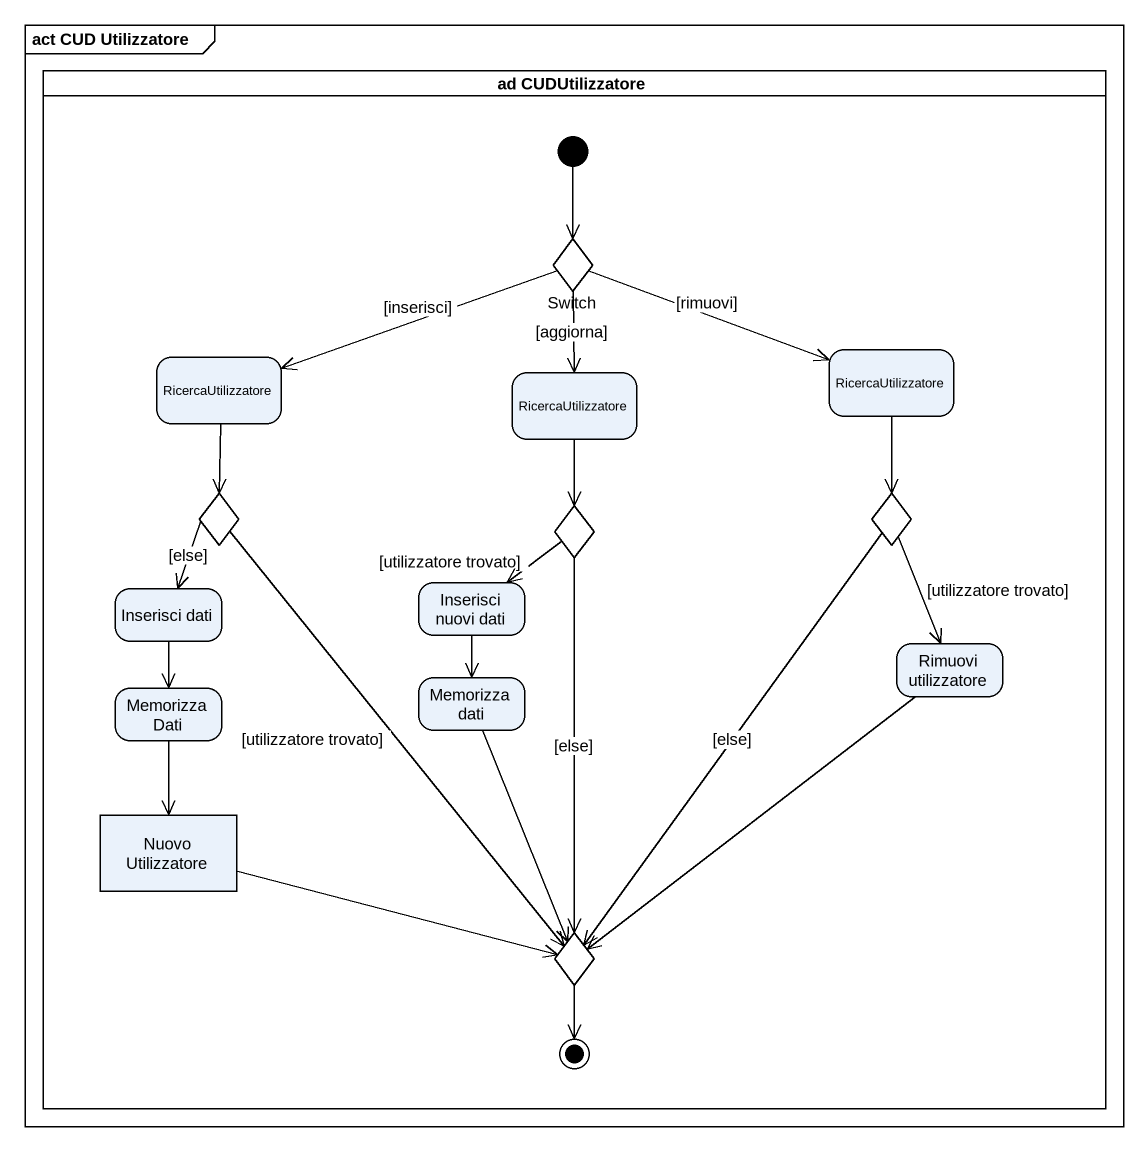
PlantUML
@startuml
mainframe act CUD Utilizzatore
hide empty description
state "ad CUDUtilizzatore" as ad_CUDUtilizzatore <<partition>> {
  state Switch <<choice>>
  state RicercaUtilizzatore
  state "RicercaUtilizzatore" as RicercaUtilizzatore_2
  state "RicercaUtilizzatore" as RicercaUtilizzatore_3
  state choice1 <<choice>>
  state choice2 <<choice>>
  state choice3 <<choice>>
  state "Inserisci dati" as Inserisci_dati
  state "Inserisci nuovi dati" as Inserisci_nuovi_dati
  state "Rimuovi utilizzatore" as Rimuovi_utilizzatore
  state "Memorizza Dati" as Memorizza_Dati
  state "Memorizza dati" as Memorizza_dati
  state "Nuovo Utilizzatore" as Nuovo_Utilizzatore <<object>>
  state choice4 <<choice>>
  [*] --> Switch
  choice4 --> [*]
}
Switch -left-> RicercaUtilizzatore : [inserisci]
Switch --> RicercaUtilizzatore_2 : [aggiorna]
Switch -right-> RicercaUtilizzatore_3 : [rimuovi]
RicercaUtilizzatore --> choice1
RicercaUtilizzatore_2 --> choice2
RicercaUtilizzatore_3 --> choice3
choice1 --> Inserisci_dati : [else]
choice1 --> choice4 : [utilizzatore trovato]
choice2 --> Inserisci_nuovi_dati : [utilizzatore trovato]
choice2 --> choice4 : [else]
choice3 --> Rimuovi_utilizzatore : [utilizzatore trovato]
choice3 --> choice4 : [else]
Inserisci_dati --> Memorizza_Dati
Inserisci_nuovi_dati --> Memorizza_dati
Rimuovi_utilizzatore --> choice4
Memorizza_Dati --> Nuovo_Utilizzatore
Memorizza_dati --> choice4
Nuovo_Utilizzatore -right-> choice4
@enduml
